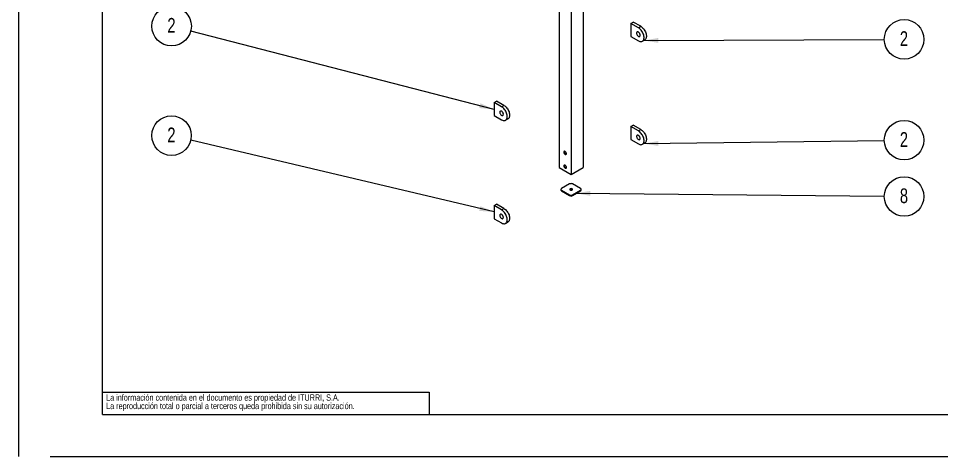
# Model space of a CAD drawing. Extents: x 0 to 4200, y 0 to 2970.
# Drawn here: x 0 to 2194, y 0 to 1040 of the extents above; entities that cross this region are included whole.
import ezdxf

# ---------------------------------------------------------------- set-up
doc = ezdxf.new("R2010")
doc.units = 0
doc.header["$LTSCALE"] = 10
doc.layers.get('0').update_dxf_attribs({"linetype": 'CONTINUOUS'})
doc.layers.add('FORMATO', color=7, linetype='CONTINUOUS')
doc.layers.add('SLD-0', color=179, linetype='CONTINUOUS')
doc.styles.add('SLDTEXTSTYLE0', font='TXT', dxfattribs={"width": 0.75})
doc.dimstyles.new('SLDDIMSTYLE0', dxfattribs={"dimtxt": 0.18, "dimasz": 35, "dimexe": 0, "dimexo": 0.0625, "dimgap": 0, "dimtad": 0, "dimtih": 1, "dimtoh": 1, "dimdec": 0, "dimrnd": 1e-09, "dimzin": 0, "dimtxsty": 'STANDARD', "dimsah": 1, "dimcen": 0.09, "dimazin": 3, "dimtfac": 35, "dimtdec": 0, "dimtofl": 0, "dimtmove": 0, "dimatfit": 3, "dimtolj": 1, "dimtzin": 0})

# ---------------------------------------------------------------- blocks, each defined once
blk = doc.blocks.new('SW_NOTE_0_4')
at = {"layer": 'SLD-0', "color": 0, "char_height": 15, "attachment_point": 1, "style": 'SLDTEXTSTYLE0'}
for s, insert in [('La información contenida en el documento es propiedad de ITURRI, S.A.', (0, 19.3)), ('La reproducción total o parcial a terceros queda prohibida sin su autorización.', (0, -0.7))]:
    blk.add_mtext(s, dxfattribs=dict(at, insert=insert))
blk = doc.blocks.new('SW_NOTE_0_7')
at = {"layer": 'FORMATO', "color": 0}
blk.add_circle((-45.8, 10.8), 47, dxfattribs=at)
at = {"layer": 'FORMATO', "color": 0, "insert": (-46.1, 30), "char_height": 35, "attachment_point": 2, "style": 'SLDTEXTSTYLE0'}
blk.add_mtext('2', dxfattribs=at)
blk = doc.blocks.new('SW_NOTE_0_9')
at = {"layer": 'FORMATO', "color": 0}
blk.add_circle((-45.5, 11.7), 47, dxfattribs=at)
at = {"layer": 'FORMATO', "color": 0, "insert": (-45.9, 31), "char_height": 35, "attachment_point": 2, "style": 'SLDTEXTSTYLE0'}
blk.add_mtext('2', dxfattribs=at)
blk = doc.blocks.new('SW_NOTE_0_11')
at = {"layer": 'FORMATO', "color": 0}
blk.add_circle((47, 0.6), 47, dxfattribs=at)
at = {"layer": 'FORMATO', "color": 0, "insert": (46.7, 19.8), "char_height": 35, "attachment_point": 2, "style": 'SLDTEXTSTYLE0'}
blk.add_mtext('2', dxfattribs=at)
blk = doc.blocks.new('SW_NOTE_0_13')
at = {"layer": 'FORMATO', "color": 0}
blk.add_circle((47, 0.2), 47, dxfattribs=at)
at = {"layer": 'FORMATO', "color": 0, "insert": (46.7, 19.4), "char_height": 35, "attachment_point": 2, "style": 'SLDTEXTSTYLE0'}
blk.add_mtext('2', dxfattribs=at)
blk = doc.blocks.new('SW_NOTE_0_23')
at = {"layer": 'FORMATO', "color": 0}
blk.add_circle((47, -0.5), 47, dxfattribs=at)
at = {"layer": 'FORMATO', "color": 0, "insert": (46.7, 18.8), "char_height": 35, "attachment_point": 2, "style": 'SLDTEXTSTYLE0'}
blk.add_mtext('8', dxfattribs=at)

msp = doc.modelspace()

# ---------------------------------------------------------------- linework, layer by layer
at = {"color": 7, "linetype": 'CONTINUOUS'}
for p, q in [((0, 2970), (0, 0)), ((200, 100), (200, 2870)), ((1341.9, 1943.2), (1341.9, 685.8)), ((1285.3, 1119.8), (1285.3, 685.8)), ((1313.6, 1103.5), (1313.6, 669.4)), ((1455.8, 1028.4), (1461.5, 1031.6)), ((1479.1, 1021.4), (1461.5, 1031.6)), ((1473.5, 1018.1), (1455.8, 1028.4)), ((1455.8, 1028.4), (1455.8, 997.3)), ((1473.5, 1018.1), (1479.1, 1021.4)), ((1455.8, 997.3), (1473.5, 987.1)), ((1483, 986.2), (1488.6, 989.4)), ((1130.7, 840.7), (1136.4, 843.9)), ((1148.4, 830.5), (1130.7, 840.7)), ((1130.7, 840.7), (1130.7, 809.6)), ((1154, 833.7), (1136.4, 843.9)), ((1148.4, 830.5), (1154, 833.7)), ((1130.7, 809.6), (1148.4, 799.4)), ((1157.9, 798.5), (1163.5, 801.8)), ((1455.8, 783.4), (1461.5, 786.7)), ((1473.5, 773.2), (1455.8, 783.4)), ((1455.8, 783.4), (1455.8, 752.4)), ((1479.1, 776.4), (1461.5, 786.7)), ((1473.5, 773.2), (1479.1, 776.4)), ((1455.8, 752.4), (1473.5, 742.2)), ((1483, 741.2), (1488.6, 744.5)), ((1285.3, 685.8), (1313.6, 669.4)), ((1298.9, 692), (1297.9, 691.4)), ((1313.6, 669.4), (1341.9, 685.8)), ((1310.1, 647.2), (1291, 636.1)), ((1336.2, 636.1), (1317.1, 647.2)), ((1289.5, 634.1), (1289.5, 632.5)), ((1291, 632), (1310.1, 621)), ((1291, 632), (1291, 630.4)), ((1291, 630.4), (1310.1, 619.4)), ((1310.1, 619.4), (1310.1, 621)), ((1317.1, 621), (1336.2, 632)), ((1317.1, 619.4), (1336.2, 630.4)), ((1317.1, 621), (1317.1, 619.4)), ((1336.2, 630.4), (1336.2, 632)), ((1337.7, 632.5), (1337.7, 634.1)), ((1130.7, 595.7), (1136.4, 599)), ((1148.4, 585.5), (1130.7, 595.7)), ((1130.7, 595.7), (1130.7, 564.7)), ((1154, 588.8), (1136.4, 599)), ((1148.4, 585.5), (1154, 588.8)), ((1130.7, 564.7), (1148.4, 554.5)), ((1157.9, 553.5), (1163.5, 556.8)), ((200, 100), (4100, 100)), ((75.3, 0), (4200, 0))]:
    msp.add_line(p, q, dxfattribs=at)
at = {"color": 7, "linetype": 'CONTINUOUS', "flags": 128}
for points in [[(1473.5, 987.1), (1475.3, 986.2), (1477.1, 985.6), (1478.8, 985.3), (1480.5, 985.3), (1482, 985.7), (1483.3, 986.4), (1484.5, 987.3), (1485.4, 988.6), (1486.1, 990.1), (1486.6, 991.9), (1486.9, 993.8), (1486.9, 996), (1486.6, 998.2), (1486.1, 1000.5), (1485.4, 1002.9), (1484.5, 1005.2), (1483.3, 1007.6), (1482, 1009.8), (1480.5, 1011.9), (1478.8, 1013.8), (1477.1, 1015.5), (1475.3, 1016.9), (1473.5, 1018.1)], [(1479.1, 1021.4), (1481, 1020.2), (1482.8, 1018.7), (1484.5, 1017), (1486.1, 1015.1), (1487.6, 1013), (1489, 1010.8), (1490.1, 1008.5), (1491.1, 1006.1), (1491.8, 1003.8), (1492.3, 1001.5), (1492.5, 999.2), (1492.5, 997.1), (1492.3, 995.1), (1491.8, 993.4), (1491.1, 991.9), (1490.1, 990.6), (1489, 989.6), (1488.6, 989.4)], [(1477.7, 1000.2), (1477.6, 1001.5), (1477.2, 1002.8), (1476.6, 1004.2), (1475.8, 1005.5), (1474.8, 1006.5), (1473.8, 1007.4), (1472.7, 1007.9), (1471.7, 1008.1), (1470.8, 1008), (1470.1, 1007.5), (1469.5, 1006.7), (1469.3, 1005.7), (1469.3, 1004.4), (1469.5, 1003.1), (1470.1, 1001.7), (1470.8, 1000.4), (1471.7, 999.2), (1472.7, 998.3), (1473.8, 997.6), (1474.8, 997.2), (1475.8, 997.2), (1476.6, 997.5), (1477.2, 998.1), (1477.6, 999), (1477.7, 1000.2)], [(1152.6, 812.5), (1152.5, 813.8), (1152.1, 815.2), (1151.5, 816.5), (1150.7, 817.8), (1149.7, 818.9), (1148.6, 819.7), (1147.6, 820.2), (1146.6, 820.4), (1145.7, 820.3), (1144.9, 819.8), (1144.4, 819), (1144.2, 818), (1144.2, 816.8), (1144.4, 815.4), (1144.9, 814.1), (1145.7, 812.7), (1146.6, 811.6), (1147.6, 810.6), (1148.6, 809.9), (1149.7, 809.5), (1150.7, 809.5), (1151.5, 809.8), (1152.1, 810.4), (1152.5, 811.4), (1152.6, 812.5)], [(1148.4, 799.4), (1150.2, 798.5), (1152, 797.9), (1153.7, 797.6), (1155.4, 797.7), (1156.9, 798), (1158.2, 798.7), (1159.4, 799.7), (1160.3, 800.9), (1161, 802.4), (1161.5, 804.2), (1161.8, 806.2), (1161.8, 808.3), (1161.5, 810.5), (1161, 812.8), (1160.3, 815.2), (1159.4, 817.6), (1158.2, 819.9), (1156.9, 822.1), (1155.4, 824.2), (1153.7, 826.1), (1152, 827.8), (1150.2, 829.3), (1148.4, 830.5)], [(1154, 833.7), (1155.9, 832.5), (1157.7, 831.1), (1159.4, 829.4), (1161, 827.4), (1162.5, 825.4), (1163.9, 823.1), (1165, 820.8), (1166, 818.5), (1166.7, 816.1), (1167.2, 813.8), (1167.4, 811.5), (1167.4, 809.4), (1167.2, 807.5), (1166.7, 805.7), (1166, 804.2), (1165, 802.9), (1163.9, 802), (1163.5, 801.8)], [(1473.5, 742.2), (1475.3, 741.2), (1477.1, 740.6), (1478.8, 740.3), (1480.5, 740.4), (1482, 740.7), (1483.3, 741.4), (1484.5, 742.4), (1485.4, 743.6), (1486.1, 745.2), (1486.6, 746.9), (1486.9, 748.9), (1486.9, 751), (1486.6, 753.2), (1486.1, 755.6), (1485.4, 757.9), (1484.5, 760.3), (1483.3, 762.6), (1482, 764.8), (1480.5, 766.9), (1478.8, 768.8), (1477.1, 770.5), (1475.3, 772), (1473.5, 773.2)], [(1479.1, 776.4), (1481, 775.2), (1482.8, 773.8), (1484.5, 772.1), (1486.1, 770.2), (1487.6, 768.1), (1489, 765.9), (1490.1, 763.5), (1491.1, 761.2), (1491.8, 758.8), (1492.3, 756.5), (1492.5, 754.3), (1492.5, 752.1), (1492.3, 750.2), (1491.8, 748.4), (1491.1, 746.9), (1490.1, 745.7), (1489, 744.7), (1488.6, 744.5)], [(1477.7, 755.2), (1477.6, 756.5), (1477.2, 757.9), (1476.6, 759.2), (1475.8, 760.5), (1474.8, 761.6), (1473.8, 762.4), (1472.7, 762.9), (1471.7, 763.1), (1470.8, 763), (1470.1, 762.5), (1469.5, 761.7), (1469.3, 760.7), (1469.3, 759.5), (1469.5, 758.1), (1470.1, 756.8), (1470.8, 755.5), (1471.7, 754.3), (1472.7, 753.3), (1473.8, 752.6), (1474.8, 752.3), (1475.8, 752.2), (1476.6, 752.5), (1477.2, 753.2), (1477.6, 754.1), (1477.7, 755.2)], [(1302.4, 719.1), (1302.3, 720.2), (1301.9, 721.4), (1301.3, 722.5), (1300.5, 723.5), (1299.7, 724.2), (1298.8, 724.7), (1297.9, 724.8), (1297.2, 724.5), (1296.7, 723.9), (1296.5, 723.1), (1296.5, 722.1), (1296.7, 720.9), (1297.2, 719.8), (1297.9, 718.7), (1298.8, 717.9), (1299.7, 717.3), (1300.5, 717), (1301.3, 717.1), (1301.9, 717.5), (1302.3, 718.2), (1302.4, 719.1)], [(1297.9, 723.4), (1298, 724.4), (1298.1, 724.8)], [(1302.4, 686.5), (1302.3, 687.6), (1301.9, 688.7), (1301.3, 689.9), (1300.5, 690.8), (1299.7, 691.6), (1298.8, 692), (1297.9, 692.1), (1297.2, 691.9), (1296.7, 691.3), (1296.5, 690.5), (1296.5, 689.4), (1296.7, 688.3), (1297.2, 687.1), (1297.9, 686.1), (1298.8, 685.2), (1299.7, 684.6), (1300.5, 684.4), (1301.3, 684.4), (1301.9, 684.8), (1302.3, 685.5), (1302.4, 686.5)], [(1297.9, 690.8), (1298, 691.7), (1298.1, 692.1)], [(1311.3, 632.8), (1312.2, 632.4), (1313.2, 632.2), (1314.3, 632.3), (1315.3, 632.5), (1316.1, 632.9), (1316.6, 633.4), (1316.8, 634), (1316.7, 634.6), (1316.2, 635.2), (1315.5, 635.6), (1314.5, 635.9), (1313.5, 636), (1312.4, 635.8), (1311.5, 635.5), (1310.8, 635), (1310.4, 634.5), (1310.4, 633.9), (1310.7, 633.3), (1311.3, 632.8)], [(1152.6, 567.5), (1152.5, 568.8), (1152.1, 570.2), (1151.5, 571.6), (1150.7, 572.8), (1149.7, 573.9), (1148.6, 574.7), (1147.6, 575.3), (1146.6, 575.5), (1145.7, 575.3), (1144.9, 574.8), (1144.4, 574.1), (1144.2, 573), (1144.2, 571.8), (1144.4, 570.5), (1144.9, 569.1), (1145.7, 567.8), (1146.6, 566.6), (1147.6, 565.6), (1148.6, 564.9), (1149.7, 564.6), (1150.7, 564.5), (1151.5, 564.8), (1152.1, 565.5), (1152.5, 566.4), (1152.6, 567.5)], [(1148.4, 554.5), (1150.2, 553.6), (1152, 553), (1153.7, 552.7), (1155.4, 552.7), (1156.9, 553.1), (1158.2, 553.7), (1159.4, 554.7), (1160.3, 556), (1161, 557.5), (1161.5, 559.2), (1161.8, 561.2), (1161.8, 563.3), (1161.5, 565.6), (1161, 567.9), (1160.3, 570.2), (1159.4, 572.6), (1158.2, 574.9), (1156.9, 577.1), (1155.4, 579.2), (1153.7, 581.1), (1152, 582.8), (1150.2, 584.3), (1148.4, 585.5)], [(1154, 588.8), (1155.9, 587.6), (1157.7, 586.1), (1159.4, 584.4), (1161, 582.5), (1162.5, 580.4), (1163.9, 578.2), (1165, 575.9), (1166, 573.5), (1166.7, 571.1), (1167.2, 568.8), (1167.4, 566.6), (1167.4, 564.5), (1167.2, 562.5), (1166.7, 560.8), (1166, 559.2), (1165, 558), (1163.9, 557), (1163.5, 556.8)]]:
    msp.add_lwpolyline(points, dxfattribs=at)
at = {"color": 7, "linetype": 'CONTINUOUS'}
for centre, radius, start, end in [((1484.9, 1009.2), 10.2, 198.6431, 221.3514), ((1159.8, 821.6), 10.2, 198.6431, 221.3514), ((1484.9, 764.3), 10.2, 198.6425, 221.3521), ((1303.6, 723.4), 5.79, 179.8373, 255.0861), ((1303.6, 690.8), 5.79, 179.8372, 255.0861), ((1313.6, 640.3), 7.69, 62.6097, 117.3903), ((1292, 632.7), 2.51, 185.6948, 245.6254), ((1291.7, 634.1), 2.18, 110.7834, 249.2166), ((1313.6, 627.8), 7.69, 242.6097, 297.3903), ((1313.6, 626.2), 7.69, 242.6097, 297.3903), ((1313.6, 630), 4.37, 47.958, 132.042), ((1335.4, 634.1), 2.18, 290.7834, 69.2166), ((1335.2, 632.7), 2.51, 294.3746, 354.3052), ((1159.8, 576.6), 10.2, 198.6425, 221.3521)]:
    msp.add_arc(centre, radius, start, end, dxfattribs=at)
at = {"layer": 'SLD-0'}
for p, q in [((200, 152.5), (976.3, 152.5)), ((976.3, 152.5), (976.3, 100))]:
    msp.add_line(p, q, dxfattribs=at)

# ---------------------------------------------------------------- block references
at = {"layer": 'FORMATO', "color": 7}
for name, p in [('SW_NOTE_0_9', (409.5, 1010.2)), ('SW_NOTE_0_13', (2058.1, 990.2)), ('SW_NOTE_0_7', (409.7, 751.1)), ('SW_NOTE_0_11', (2058.1, 750.4)), ('SW_NOTE_0_23', (2058.1, 617.8))]:
    msp.add_blockref(name, p, dxfattribs=at)
at = {"layer": 'SLD-0'}
msp.add_blockref('SW_NOTE_0_4', (208.4, 128.2), dxfattribs=at)

# ---------------------------------------------------------------- leaders
at = {"layer": 'FORMATO', "color": 7}
for points in [[(1130.7, 824.2), (409.5, 1010.2)], [(1485.8, 987.8), (2058.1, 990.2)], [(1130.7, 580.7), (409.7, 751.1)], [(1485.8, 742.8), (2058.1, 750.4)], [(1324.2, 625.1), (2058.1, 617.8)]]:
    msp.add_leader(points, dimstyle='SLDDIMSTYLE0', dxfattribs=at)

doc.saveas('drawing.dxf')
